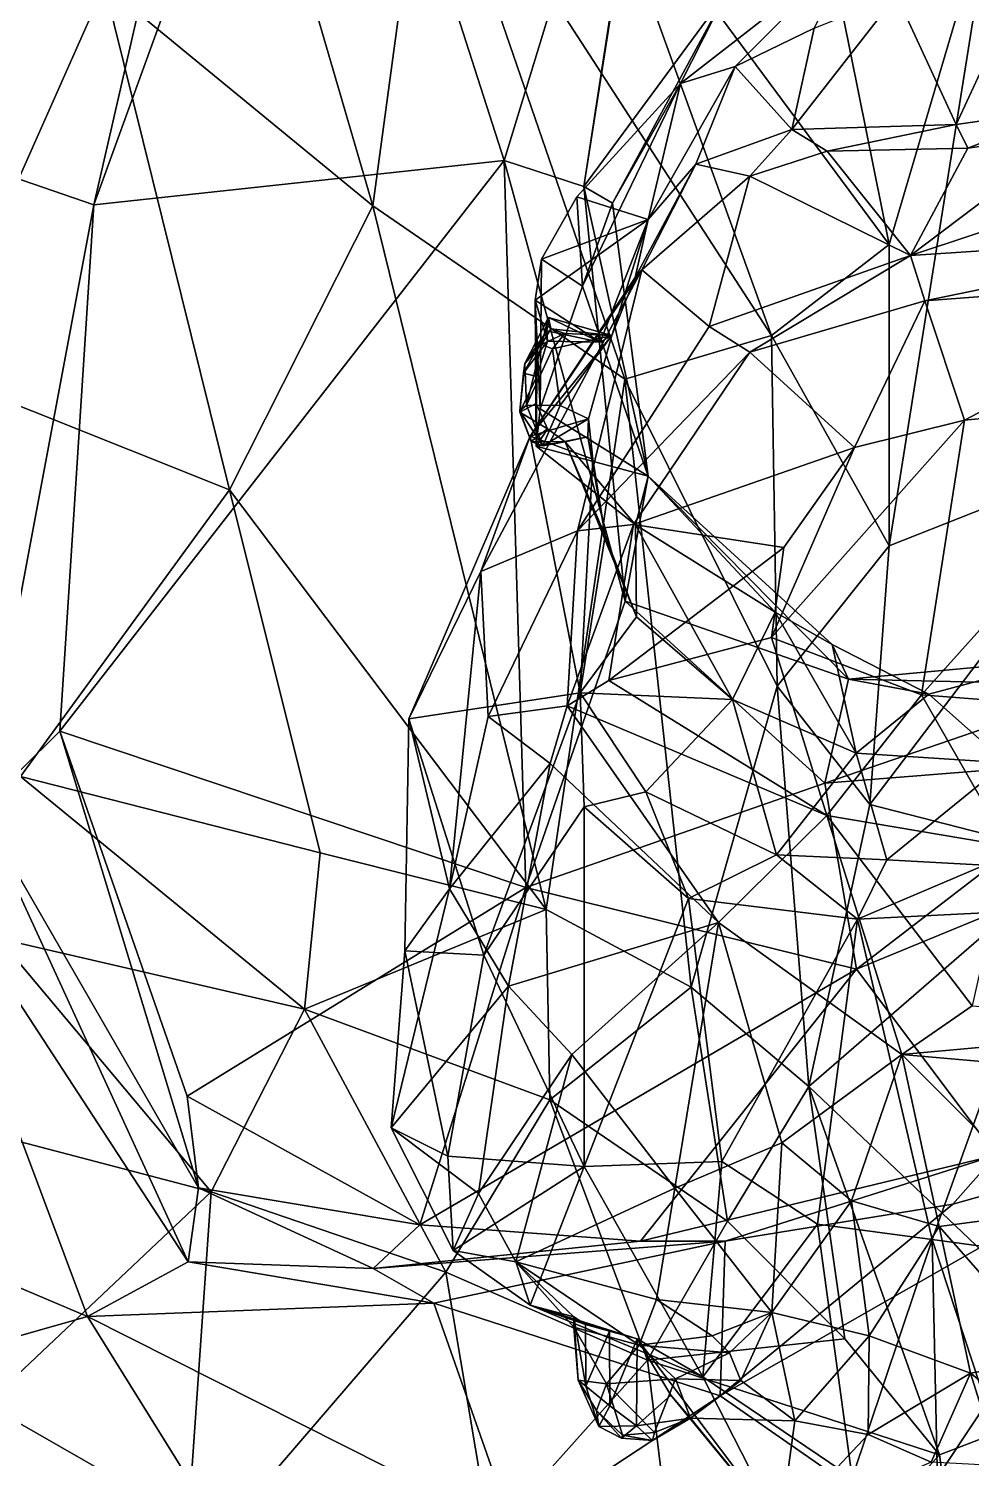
# Model space of a CAD drawing. Extents: x -0.28 to 0.28, y -0.95 to 1.21.
# Drawn here: x 0.0781 to 0.1833, y -0.3007 to -0.1412 of the extents above; entities that cross this region are included whole.
import ezdxf

# ---------------------------------------------------------------- set-up
doc = ezdxf.new("R2010")
doc.units = 0
doc.layers.add('TIGER_S$LWO', color=1, linetype='CONTINUOUS')

msp = doc.modelspace()

# ---------------------------------------------------------------- linework, layer by layer
at = {"layer": 'TIGER_S$LWO'}
for points in [[(0.08607, -0.08617, 0.4667), (0.06833, -0.15503, 0.4567), (0.03333, -0.07405, 0.4633)], [(0.08662, -0.13641, 1.04185), (0.11653, -0.16102, 1.02175), (0.09168, -0.07581, 1.02114)], [(0.09168, -0.07581, 1.02114), (0.11653, -0.16102, 1.02175), (0.1226, -0.11623, 1.0029)], [(0.06833, -0.15503, 0.4567), (0.08607, -0.08617, 0.4667), (0.10064, -0.09468, 0.45195)], [(0.1312, -0.15594, 0.35463), (0.08541, -0.1609, 0.43172), (0.11056, -0.0917, 0.44604)], [(0.11056, -0.0917, 0.44604), (0.08541, -0.1609, 0.43172), (0.10064, -0.09468, 0.45195)], [(0.11056, -0.0917, 0.44604), (0.15037, -0.09319, 0.3528), (0.1312, -0.15594, 0.35463)], [(0.14008, -0.15887, 0.2498), (0.1312, -0.15594, 0.35463), (0.15037, -0.09319, 0.3528)], [(0.14711, -0.11308, 0.25276), (0.14008, -0.15887, 0.2498), (0.15037, -0.09319, 0.3528)], [(0.10064, -0.09468, 0.45195), (0.08541, -0.1609, 0.43172), (0.06833, -0.15503, 0.4567)], [(0.14711, -0.11308, 0.25276), (0.15593, -0.13729, 0.16776), (0.14008, -0.15887, 0.2498)], [(0.17413, -0.16532, 0.90312), (0.16392, -0.11461, 0.922), (0.14131, -0.12096, 0.96857)], [(0.16392, -0.11461, 0.922), (0.17413, -0.16532, 0.90312), (0.18576, -0.12587, 0.8627)], [(0.11653, -0.16102, 1.02175), (0.14465, -0.18034, 0.97247), (0.1226, -0.11623, 1.0029)], [(0.16102, -0.17549, 0.93349), (0.14131, -0.12096, 0.96857), (0.1226, -0.11623, 1.0029)], [(0.1226, -0.11623, 1.0029), (0.14465, -0.18034, 0.97247), (0.16102, -0.17549, 0.93349)], [(0.14131, -0.12096, 0.96857), (0.16102, -0.17549, 0.93349), (0.17413, -0.16532, 0.90312)], [(0.17414, -0.19894, 0.89498), (0.18576, -0.12587, 0.8627), (0.17413, -0.16532, 0.90312)], [(0.18576, -0.12587, 0.8627), (0.17414, -0.19894, 0.89498), (0.20236, -0.18776, 0.80752)], [(0.05783, -0.127, 1.05117), (0.06746, -0.17947, 1.0448), (0.08662, -0.13641, 1.04185)], [(0.15084, -0.14738, 0.14263), (0.15593, -0.13729, 0.16776), (0.1699, -0.13254, 0.13851)], [(0.15694, -0.14546, 0.11831), (0.15084, -0.14738, 0.14263), (0.1699, -0.13254, 0.13851)], [(0.1699, -0.13254, 0.13851), (0.16577, -0.14121, 0.1107), (0.15694, -0.14546, 0.11831)], [(0.06746, -0.17947, 1.0448), (0.10057, -0.1927, 1.03087), (0.08662, -0.13641, 1.04185)], [(0.08662, -0.13641, 1.04185), (0.10057, -0.1927, 1.03087), (0.11653, -0.16102, 1.02175)], [(0.17494, -0.13752, 0.11425), (0.18884, -0.13631, 0.11588), (0.18161, -0.15194, 0.06692)], [(0.19432, -0.15011, 0.06448), (0.18161, -0.15194, 0.06692), (0.18884, -0.13631, 0.11588)], [(0.14326, -0.1607, 0.16216), (0.14008, -0.15887, 0.2498), (0.15593, -0.13729, 0.16776)], [(0.15593, -0.13729, 0.16776), (0.15084, -0.14738, 0.14263), (0.14326, -0.1607, 0.16216)], [(0.18161, -0.15194, 0.06692), (0.16326, -0.15251, 0.06819), (0.17494, -0.13752, 0.11425)], [(0.16577, -0.14121, 0.1107), (0.17494, -0.13752, 0.11425), (0.16326, -0.15251, 0.06819)], [(0.16326, -0.15251, 0.06819), (0.15694, -0.14546, 0.11831), (0.16577, -0.14121, 0.1107)], [(0.14726, -0.16252, 0.10661), (0.15694, -0.14546, 0.11831), (0.15257, -0.15635, 0.07146)], [(0.14726, -0.16252, 0.10661), (0.15084, -0.14738, 0.14263), (0.15694, -0.14546, 0.11831)], [(0.16326, -0.15251, 0.06819), (0.15257, -0.15635, 0.07146), (0.15694, -0.14546, 0.11831)], [(0.14726, -0.16252, 0.10661), (0.13931, -0.16, 0.13391), (0.15084, -0.14738, 0.14263)], [(0.13931, -0.16, 0.13391), (0.13993, -0.16999, 0.14562), (0.15084, -0.14738, 0.14263)], [(0.13993, -0.16999, 0.14562), (0.14326, -0.1607, 0.16216), (0.15084, -0.14738, 0.14263)], [(0.18292, -0.15457, 0.05572), (0.18161, -0.15194, 0.06692), (0.19432, -0.15011, 0.06448)], [(0.19432, -0.15011, 0.06448), (0.19457, -0.15292, 0.04877), (0.18292, -0.15457, 0.05572)], [(0.15257, -0.15635, 0.07146), (0.16326, -0.15251, 0.06819), (0.1586, -0.1577, 0.05392)], [(0.16326, -0.15251, 0.06819), (0.16722, -0.15492, 0.0553), (0.1586, -0.1577, 0.05392)], [(0.16326, -0.15251, 0.06819), (0.18161, -0.15194, 0.06692), (0.16722, -0.15492, 0.0553)], [(0.18161, -0.15194, 0.06692), (0.18292, -0.15457, 0.05572), (0.16722, -0.15492, 0.0553)], [(0.19457, -0.15292, 0.04877), (0.21316, -0.15438, 0.04403), (0.17652, -0.16657, 0.02141)], [(0.17652, -0.16657, 0.02141), (0.18292, -0.15457, 0.05572), (0.19457, -0.15292, 0.04877)], [(0.17652, -0.16657, 0.02141), (0.16722, -0.15492, 0.0553), (0.18292, -0.15457, 0.05572)], [(0.21316, -0.15438, 0.04403), (0.21496, -0.16402, 0.01327), (0.17652, -0.16657, 0.02141)], [(0.08541, -0.1609, 0.43172), (0.07276, -0.22838, 0.46369), (0.06833, -0.15503, 0.4567)], [(0.08165, -0.21959, 0.43546), (0.1312, -0.15594, 0.35463), (0.1336, -0.23703, 0.35658)], [(0.1312, -0.15594, 0.35463), (0.08165, -0.21959, 0.43546), (0.08541, -0.1609, 0.43172)], [(0.1312, -0.15594, 0.35463), (0.14008, -0.15887, 0.2498), (0.14469, -0.20509, 0.26079)], [(0.14469, -0.20509, 0.26079), (0.1336, -0.23703, 0.35658), (0.1312, -0.15594, 0.35463)], [(0.1586, -0.1577, 0.05392), (0.16722, -0.15492, 0.0553), (0.17652, -0.16657, 0.02141)], [(0.14579, -0.16902, 0.0834), (0.14726, -0.16252, 0.10661), (0.15257, -0.15635, 0.07146)], [(0.14579, -0.16902, 0.0834), (0.15257, -0.15635, 0.07146), (0.14653, -0.16814, 0.05032)], [(0.1586, -0.1577, 0.05392), (0.14653, -0.16814, 0.05032), (0.15257, -0.15635, 0.07146)], [(0.14653, -0.16814, 0.05032), (0.1586, -0.1577, 0.05392), (0.15406, -0.17446, 0.02659)], [(0.17652, -0.16657, 0.02141), (0.15406, -0.17446, 0.02659), (0.1586, -0.1577, 0.05392)], [(0.14008, -0.15887, 0.2498), (0.14326, -0.1607, 0.16216), (0.14725, -0.19117, 0.16256)], [(0.14725, -0.19117, 0.16256), (0.14469, -0.20509, 0.26079), (0.14008, -0.15887, 0.2498)], [(0.08165, -0.21959, 0.43546), (0.07276, -0.22838, 0.46369), (0.08541, -0.1609, 0.43172)], [(0.10057, -0.1927, 1.03087), (0.13589, -0.23948, 0.99134), (0.11653, -0.16102, 1.02175)], [(0.11653, -0.16102, 1.02175), (0.13589, -0.23948, 0.99134), (0.14465, -0.18034, 0.97247)], [(0.13993, -0.16999, 0.14562), (0.13931, -0.16, 0.13391), (0.13536, -0.16696, 0.12649)], [(0.14726, -0.16252, 0.10661), (0.13536, -0.16696, 0.12649), (0.13931, -0.16, 0.13391)], [(0.14326, -0.1607, 0.16216), (0.13993, -0.16999, 0.14562), (0.14725, -0.19117, 0.16256)], [(0.13464, -0.17154, 0.11931), (0.14726, -0.16252, 0.10661), (0.14191, -0.17621, 0.10319)], [(0.14726, -0.16252, 0.10661), (0.13464, -0.17154, 0.11931), (0.13536, -0.16696, 0.12649)], [(0.14191, -0.17621, 0.10319), (0.14726, -0.16252, 0.10661), (0.14321, -0.17546, 0.09298)], [(0.14321, -0.17546, 0.09298), (0.14726, -0.16252, 0.10661), (0.14579, -0.16902, 0.0834)], [(0.1781, -0.1716, 0.00882), (0.17652, -0.16657, 0.02141), (0.21496, -0.16402, 0.01327)], [(0.21302, -0.16898, 0.00885), (0.1781, -0.1716, 0.00882), (0.21496, -0.16402, 0.01327)], [(0.17414, -0.19894, 0.89498), (0.17413, -0.16532, 0.90312), (0.16102, -0.17549, 0.93349)], [(0.13519, -0.18365, 0.1391), (0.13536, -0.16696, 0.12649), (0.13464, -0.17154, 0.11931)], [(0.13536, -0.16696, 0.12649), (0.13519, -0.18365, 0.1391), (0.13993, -0.16999, 0.14562)], [(0.1586, -0.17733, 0.01112), (0.15406, -0.17446, 0.02659), (0.17652, -0.16657, 0.02141)], [(0.1781, -0.1716, 0.00882), (0.1586, -0.17733, 0.01112), (0.17652, -0.16657, 0.02141)], [(0.12858, -0.2018, 0.03964), (0.14653, -0.16814, 0.05032), (0.13937, -0.19726, 0.02551)], [(0.13407, -0.1867, 0.0732), (0.14653, -0.16814, 0.05032), (0.12858, -0.2018, 0.03964)], [(0.14579, -0.16902, 0.0834), (0.14653, -0.16814, 0.05032), (0.13407, -0.1867, 0.0732)], [(0.13937, -0.19726, 0.02551), (0.14653, -0.16814, 0.05032), (0.15406, -0.17446, 0.02659)], [(0.18254, -0.18493, 0.00339), (0.1781, -0.1716, 0.00882), (0.21302, -0.16898, 0.00885)], [(0.20739, -0.18249, 0.00336), (0.18254, -0.18493, 0.00339), (0.21302, -0.16898, 0.00885)], [(0.14321, -0.17546, 0.09298), (0.14579, -0.16902, 0.0834), (0.13407, -0.1867, 0.0732)], [(0.13519, -0.18365, 0.1391), (0.14725, -0.19117, 0.16256), (0.13993, -0.16999, 0.14562)], [(0.13464, -0.17154, 0.11931), (0.13603, -0.1761, 0.1106), (0.13485, -0.18006, 0.11831)], [(0.13475, -0.1878, 0.12702), (0.13464, -0.17154, 0.11931), (0.13485, -0.18006, 0.11831)], [(0.14191, -0.17621, 0.10319), (0.13603, -0.1761, 0.1106), (0.13464, -0.17154, 0.11931)], [(0.13464, -0.17154, 0.11931), (0.13475, -0.1878, 0.12702), (0.13519, -0.18365, 0.1391)], [(0.17027, -0.18796, 0.00335), (0.1586, -0.17733, 0.01112), (0.1781, -0.1716, 0.00882)], [(0.18254, -0.18493, 0.00339), (0.17027, -0.18796, 0.00335), (0.1781, -0.1716, 0.00882)], [(0.13615, -0.17348, 0.09329), (0.13349, -0.1786, 0.09345), (0.13595, -0.17496, 0.10501)], [(0.13534, -0.17646, 0.08615), (0.13349, -0.1786, 0.09345), (0.13615, -0.17348, 0.09329)], [(0.13641, -0.17473, 0.08745), (0.13534, -0.17646, 0.08615), (0.13615, -0.17348, 0.09329)], [(0.13615, -0.17348, 0.09329), (0.13595, -0.17496, 0.10501), (0.14191, -0.17621, 0.10319)], [(0.14191, -0.17621, 0.10319), (0.14321, -0.17546, 0.09298), (0.13615, -0.17348, 0.09329)], [(0.13641, -0.17473, 0.08745), (0.13615, -0.17348, 0.09329), (0.14321, -0.17546, 0.09298)], [(0.13603, -0.1761, 0.1106), (0.13595, -0.17496, 0.10501), (0.13336, -0.17968, 0.10578)], [(0.13349, -0.1786, 0.09345), (0.13336, -0.17968, 0.10578), (0.13595, -0.17496, 0.10501)], [(0.13794, -0.17525, 0.08683), (0.13534, -0.17646, 0.08615), (0.13641, -0.17473, 0.08745)], [(0.13794, -0.17525, 0.08683), (0.13659, -0.17695, 0.08507), (0.13534, -0.17646, 0.08615)], [(0.13603, -0.1761, 0.1106), (0.14191, -0.17621, 0.10319), (0.13595, -0.17496, 0.10501)], [(0.14321, -0.17546, 0.09298), (0.13794, -0.17525, 0.08683), (0.13641, -0.17473, 0.08745)], [(0.13659, -0.17695, 0.08507), (0.13794, -0.17525, 0.08683), (0.14321, -0.17546, 0.09298)], [(0.13937, -0.19726, 0.02551), (0.15406, -0.17446, 0.02659), (0.1586, -0.17733, 0.01112)], [(0.13485, -0.18006, 0.11831), (0.13603, -0.1761, 0.1106), (0.13336, -0.17968, 0.10578)], [(0.13534, -0.17646, 0.08615), (0.13368, -0.18323, 0.09129), (0.13349, -0.1786, 0.09345)], [(0.13368, -0.18323, 0.09129), (0.13534, -0.17646, 0.08615), (0.13659, -0.17695, 0.08507)], [(0.13659, -0.17695, 0.08507), (0.13742, -0.18329, 0.09074), (0.13368, -0.18323, 0.09129)], [(0.14059, -0.18475, 0.09676), (0.14321, -0.17546, 0.09298), (0.13407, -0.1867, 0.0732)], [(0.13742, -0.18329, 0.09074), (0.13659, -0.17695, 0.08507), (0.14321, -0.17546, 0.09298)], [(0.14321, -0.17546, 0.09298), (0.14059, -0.18475, 0.09676), (0.13742, -0.18329, 0.09074)], [(0.16165, -0.21458, 0.91695), (0.16102, -0.17549, 0.93349), (0.14465, -0.18034, 0.97247)], [(0.16102, -0.17549, 0.93349), (0.16165, -0.21458, 0.91695), (0.17414, -0.19894, 0.89498)], [(0.1586, -0.17733, 0.01112), (0.14563, -0.19655, 0.01066), (0.13937, -0.19726, 0.02551)], [(0.14563, -0.19655, 0.01066), (0.1586, -0.17733, 0.01112), (0.17027, -0.18796, 0.00335)], [(0.06746, -0.17947, 1.0448), (0.07723, -0.22464, 1.03789), (0.10057, -0.1927, 1.03087)], [(0.13349, -0.1786, 0.09345), (0.13293, -0.18388, 0.09822), (0.13336, -0.17968, 0.10578)], [(0.13368, -0.18323, 0.09129), (0.13293, -0.18388, 0.09822), (0.13349, -0.1786, 0.09345)], [(0.13485, -0.18006, 0.11831), (0.13336, -0.17968, 0.10578), (0.13293, -0.18404, 0.10885)], [(0.13293, -0.18388, 0.09822), (0.13293, -0.18404, 0.10885), (0.13336, -0.17968, 0.10578)], [(0.13477, -0.18305, 0.12042), (0.13485, -0.18006, 0.11831), (0.13293, -0.18404, 0.10885)], [(0.13485, -0.18006, 0.11831), (0.13477, -0.18305, 0.12042), (0.13475, -0.1878, 0.12702)], [(0.13589, -0.23948, 0.99134), (0.15206, -0.24813, 0.95362), (0.14465, -0.18034, 0.97247)], [(0.14465, -0.18034, 0.97247), (0.15206, -0.24813, 0.95362), (0.16165, -0.21458, 0.91695)], [(0.13602, -0.1859, 0.1215), (0.13477, -0.18305, 0.12042), (0.13293, -0.18404, 0.10885)], [(0.13368, -0.18323, 0.09129), (0.1355, -0.18776, 0.10209), (0.13293, -0.18388, 0.09822)], [(0.1355, -0.18776, 0.10209), (0.13368, -0.18323, 0.09129), (0.13742, -0.18329, 0.09074)], [(0.13475, -0.1878, 0.12702), (0.13477, -0.18305, 0.12042), (0.13602, -0.1859, 0.1215)], [(0.1355, -0.18776, 0.10209), (0.13742, -0.18329, 0.09074), (0.14059, -0.18475, 0.09676)], [(0.17773, -0.21554, 0.00296), (0.18254, -0.18493, 0.00339), (0.20739, -0.18249, 0.00336)], [(0.22543, -0.21926, 0.00427), (0.17773, -0.21554, 0.00296), (0.20739, -0.18249, 0.00336)], [(0.13293, -0.18388, 0.09822), (0.1342, -0.18731, 0.10802), (0.13293, -0.18404, 0.10885)], [(0.1355, -0.18776, 0.10209), (0.1342, -0.18731, 0.10802), (0.13293, -0.18388, 0.09822)], [(0.1342, -0.18731, 0.10802), (0.13602, -0.1859, 0.1215), (0.13293, -0.18404, 0.10885)], [(0.14106, -0.18926, 0.09567), (0.14059, -0.18475, 0.09676), (0.13407, -0.1867, 0.0732)], [(0.13519, -0.18365, 0.1391), (0.13475, -0.1878, 0.12702), (0.14725, -0.19117, 0.16256)], [(0.14059, -0.18475, 0.09676), (0.14053, -0.18679, 0.10635), (0.1355, -0.18776, 0.10209)], [(0.14059, -0.18475, 0.09676), (0.14106, -0.18926, 0.09567), (0.14053, -0.18679, 0.10635)], [(0.161, -0.20917, 0.00245), (0.17027, -0.18796, 0.00335), (0.18254, -0.18493, 0.00339)], [(0.17773, -0.21554, 0.00296), (0.161, -0.20917, 0.00245), (0.18254, -0.18493, 0.00339)], [(0.13602, -0.1859, 0.1215), (0.1342, -0.18731, 0.10802), (0.13801, -0.18733, 0.12014)], [(0.13475, -0.1878, 0.12702), (0.13602, -0.1859, 0.1215), (0.13801, -0.18733, 0.12014)], [(0.12858, -0.2018, 0.03964), (0.12056, -0.21822, 0.06026), (0.13407, -0.1867, 0.0732)], [(0.13967, -0.21534, 0.09006), (0.13407, -0.1867, 0.0732), (0.12056, -0.21822, 0.06026)], [(0.13967, -0.21534, 0.09006), (0.14106, -0.18926, 0.09567), (0.13407, -0.1867, 0.0732)], [(0.1342, -0.18731, 0.10802), (0.1355, -0.18776, 0.10209), (0.13801, -0.18733, 0.12014)], [(0.13801, -0.18733, 0.12014), (0.14585, -0.19658, 0.13353), (0.13475, -0.1878, 0.12702)], [(0.14725, -0.19117, 0.16256), (0.13475, -0.1878, 0.12702), (0.14585, -0.19658, 0.13353)], [(0.13801, -0.18733, 0.12014), (0.1355, -0.18776, 0.10209), (0.14053, -0.18679, 0.10635)], [(0.14244, -0.19777, 0.09857), (0.13801, -0.18733, 0.12014), (0.14053, -0.18679, 0.10635)], [(0.14593, -0.20684, 0.10203), (0.14585, -0.19658, 0.13353), (0.13801, -0.18733, 0.12014)], [(0.13801, -0.18733, 0.12014), (0.14244, -0.19777, 0.09857), (0.14593, -0.20684, 0.10203)], [(0.14106, -0.18926, 0.09567), (0.14244, -0.19777, 0.09857), (0.14053, -0.18679, 0.10635)], [(0.17027, -0.18796, 0.00335), (0.16238, -0.1991, 0.00289), (0.14563, -0.19655, 0.01066)], [(0.161, -0.20917, 0.00245), (0.16238, -0.1991, 0.00289), (0.17027, -0.18796, 0.00335)], [(0.17198, -0.22779, 0.87732), (0.19473, -0.2336, 0.80155), (0.20236, -0.18776, 0.80752)], [(0.17414, -0.19894, 0.89498), (0.17198, -0.22779, 0.87732), (0.20236, -0.18776, 0.80752)], [(0.14244, -0.19777, 0.09857), (0.14106, -0.18926, 0.09567), (0.13967, -0.21534, 0.09006)], [(0.14469, -0.20509, 0.26079), (0.14725, -0.19117, 0.16256), (0.16961, -0.21379, 0.18078)], [(0.14725, -0.19117, 0.16256), (0.14585, -0.19658, 0.13353), (0.16143, -0.20632, 0.14098)], [(0.14725, -0.19117, 0.16256), (0.16143, -0.20632, 0.14098), (0.16776, -0.20993, 0.14758)], [(0.16961, -0.21379, 0.18078), (0.14725, -0.19117, 0.16256), (0.16776, -0.20993, 0.14758)], [(0.07723, -0.22464, 1.03789), (0.11068, -0.23317, 1.01947), (0.10057, -0.1927, 1.03087)], [(0.10057, -0.1927, 1.03087), (0.11068, -0.23317, 1.01947), (0.13589, -0.23948, 0.99134)], [(0.13937, -0.19726, 0.02551), (0.12939, -0.21795, 0.03207), (0.12858, -0.2018, 0.03964)], [(0.12939, -0.21795, 0.03207), (0.13937, -0.19726, 0.02551), (0.13823, -0.21676, 0.01872)], [(0.14563, -0.19655, 0.01066), (0.14288, -0.21395, 0.00987), (0.13823, -0.21676, 0.01872)], [(0.13823, -0.21676, 0.01872), (0.13937, -0.19726, 0.02551), (0.14563, -0.19655, 0.01066)], [(0.14288, -0.21395, 0.00987), (0.14563, -0.19655, 0.01066), (0.16238, -0.1991, 0.00289)], [(0.15665, -0.21606, 0.10212), (0.16143, -0.20632, 0.14098), (0.14585, -0.19658, 0.13353)], [(0.14593, -0.20684, 0.10203), (0.15665, -0.21606, 0.10212), (0.14585, -0.19658, 0.13353)], [(0.14593, -0.20684, 0.10203), (0.14244, -0.19777, 0.09857), (0.13967, -0.21534, 0.09006)], [(0.16238, -0.1991, 0.00289), (0.161, -0.20917, 0.00245), (0.14288, -0.21395, 0.00987)], [(0.17198, -0.22779, 0.87732), (0.17414, -0.19894, 0.89498), (0.16165, -0.21458, 0.91695)], [(0.12056, -0.21822, 0.06026), (0.12858, -0.2018, 0.03964), (0.12509, -0.23717, 0.04399)], [(0.12509, -0.23717, 0.04399), (0.12858, -0.2018, 0.03964), (0.12939, -0.21795, 0.03207)], [(0.1336, -0.23703, 0.35658), (0.14469, -0.20509, 0.26079), (0.16695, -0.22541, 0.2612)], [(0.16961, -0.21379, 0.18078), (0.16695, -0.22541, 0.2612), (0.14469, -0.20509, 0.26079)], [(0.14593, -0.20684, 0.10203), (0.13967, -0.21534, 0.09006), (0.15665, -0.21606, 0.10212)], [(0.15665, -0.21606, 0.10212), (0.17043, -0.22205, 0.10616), (0.16143, -0.20632, 0.14098)], [(0.17043, -0.22205, 0.10616), (0.16776, -0.20993, 0.14758), (0.16143, -0.20632, 0.14098)], [(0.16719, -0.22902, 0.00632), (0.14288, -0.21395, 0.00987), (0.161, -0.20917, 0.00245)], [(0.161, -0.20917, 0.00245), (0.17773, -0.21554, 0.00296), (0.16719, -0.22902, 0.00632)], [(0.17854, -0.21547, 0.1446), (0.16776, -0.20993, 0.14758), (0.17043, -0.22205, 0.10616)], [(0.16776, -0.20993, 0.14758), (0.17854, -0.21547, 0.1446), (0.16961, -0.21379, 0.18078)], [(0.16961, -0.21379, 0.18078), (0.17854, -0.21547, 0.1446), (0.19285, -0.21166, 0.15112)], [(0.19883, -0.21448, 0.19326), (0.16961, -0.21379, 0.18078), (0.19285, -0.21166, 0.15112)], [(0.19285, -0.21166, 0.15112), (0.17854, -0.21547, 0.1446), (0.18719, -0.22313, 0.10576)], [(0.14288, -0.21395, 0.00987), (0.16719, -0.22902, 0.00632), (0.13823, -0.21676, 0.01872)], [(0.16516, -0.25921, 0.90579), (0.16165, -0.21458, 0.91695), (0.15206, -0.24813, 0.95362)], [(0.16516, -0.25921, 0.90579), (0.17198, -0.22779, 0.87732), (0.16165, -0.21458, 0.91695)], [(0.16695, -0.22541, 0.2612), (0.16961, -0.21379, 0.18078), (0.19883, -0.21448, 0.19326)], [(0.19883, -0.21448, 0.19326), (0.201, -0.2227, 0.26649), (0.16695, -0.22541, 0.2612)], [(0.12056, -0.21822, 0.06026), (0.12892, -0.24458, 0.07219), (0.13967, -0.21534, 0.09006)], [(0.13967, -0.21534, 0.09006), (0.12892, -0.24458, 0.07219), (0.14011, -0.22805, 0.08806)], [(0.13823, -0.21676, 0.01872), (0.13632, -0.22319, 0.02686), (0.12939, -0.21795, 0.03207)], [(0.13632, -0.22319, 0.02686), (0.13823, -0.21676, 0.01872), (0.15508, -0.24092, 0.01477)], [(0.16719, -0.22902, 0.00632), (0.15508, -0.24092, 0.01477), (0.13823, -0.21676, 0.01872)], [(0.13967, -0.21534, 0.09006), (0.14011, -0.22805, 0.08806), (0.147, -0.22638, 0.09533)], [(0.15665, -0.21606, 0.10212), (0.13967, -0.21534, 0.09006), (0.147, -0.22638, 0.09533)], [(0.147, -0.22638, 0.09533), (0.16157, -0.23338, 0.0978), (0.15665, -0.21606, 0.10212)], [(0.17043, -0.22205, 0.10616), (0.15665, -0.21606, 0.10212), (0.16157, -0.23338, 0.0978)], [(0.17773, -0.21554, 0.00296), (0.1874, -0.23241, 0.00182), (0.16719, -0.22902, 0.00632)], [(0.17043, -0.22205, 0.10616), (0.18719, -0.22313, 0.10576), (0.17854, -0.21547, 0.1446)], [(0.1874, -0.23241, 0.00182), (0.17773, -0.21554, 0.00296), (0.22543, -0.21926, 0.00427)], [(0.12509, -0.23717, 0.04399), (0.1201, -0.2441, 0.06012), (0.12056, -0.21822, 0.06026)], [(0.1201, -0.2441, 0.06012), (0.12892, -0.24458, 0.07219), (0.12056, -0.21822, 0.06026)], [(0.12509, -0.23717, 0.04399), (0.12939, -0.21795, 0.03207), (0.13632, -0.22319, 0.02686)], [(0.08165, -0.21959, 0.43546), (0.0971, -0.27052, 0.46896), (0.07276, -0.22838, 0.46369)], [(0.1336, -0.23703, 0.35658), (0.09583, -0.2603, 0.4444), (0.08165, -0.21959, 0.43546)], [(0.08165, -0.21959, 0.43546), (0.09583, -0.2603, 0.4444), (0.0971, -0.27052, 0.46896)], [(0.12509, -0.23717, 0.04399), (0.13632, -0.22319, 0.02686), (0.13168, -0.24803, 0.02662)], [(0.15508, -0.24092, 0.01477), (0.13168, -0.24803, 0.02662), (0.13632, -0.22319, 0.02686)], [(0.17043, -0.22205, 0.10616), (0.16157, -0.23338, 0.0978), (0.17387, -0.23393, 0.10083)], [(0.1705, -0.24614, 0.34678), (0.16695, -0.22541, 0.2612), (0.201, -0.2227, 0.26649)], [(0.18719, -0.22313, 0.10576), (0.17043, -0.22205, 0.10616), (0.17387, -0.23393, 0.10083)], [(0.201, -0.2227, 0.26649), (0.20235, -0.23303, 0.34624), (0.1705, -0.24614, 0.34678)], [(0.18719, -0.22313, 0.10576), (0.17387, -0.23393, 0.10083), (0.18477, -0.23455, 0.0999)], [(0.07723, -0.22464, 1.03789), (0.07479, -0.24271, 1.03396), (0.10893, -0.25062, 1.01583)], [(0.10893, -0.25062, 1.01583), (0.11068, -0.23317, 1.01947), (0.07723, -0.22464, 1.03789)], [(0.16695, -0.22541, 0.2612), (0.1705, -0.24614, 0.34678), (0.1336, -0.23703, 0.35658)], [(0.15175, -0.23826, 0.08116), (0.147, -0.22638, 0.09533), (0.14011, -0.22805, 0.08806)], [(0.16157, -0.23338, 0.0978), (0.147, -0.22638, 0.09533), (0.15175, -0.23826, 0.08116)], [(0.17198, -0.22779, 0.87732), (0.16516, -0.25921, 0.90579), (0.19473, -0.2336, 0.80155)], [(0.07276, -0.22838, 0.46369), (0.09596, -0.27877, 0.49527), (0.06421, -0.23014, 0.48381)], [(0.0971, -0.27052, 0.46896), (0.09596, -0.27877, 0.49527), (0.07276, -0.22838, 0.46369)], [(0.14011, -0.26815, 0.07133), (0.14011, -0.22805, 0.08806), (0.12892, -0.24458, 0.07219)], [(0.14011, -0.22805, 0.08806), (0.14011, -0.26815, 0.07133), (0.15175, -0.23826, 0.08116)], [(0.17555, -0.25565, 0.01665), (0.15508, -0.24092, 0.01477), (0.16719, -0.22902, 0.00632)], [(0.1874, -0.23241, 0.00182), (0.18339, -0.25022, 0.00507), (0.16719, -0.22902, 0.00632)], [(0.16719, -0.22902, 0.00632), (0.18339, -0.25022, 0.00507), (0.17555, -0.25565, 0.01665)], [(0.06421, -0.23014, 0.48381), (0.08473, -0.28487, 0.52054), (0.05022, -0.27027, 0.51311)], [(0.09596, -0.27877, 0.49527), (0.08473, -0.28487, 0.52054), (0.06421, -0.23014, 0.48381)], [(0.11068, -0.23317, 1.01947), (0.10893, -0.25062, 1.01583), (0.13589, -0.23948, 0.99134)], [(0.15175, -0.23826, 0.08116), (0.17058, -0.24056, 0.08803), (0.16157, -0.23338, 0.0978)], [(0.17387, -0.23393, 0.10083), (0.16157, -0.23338, 0.0978), (0.17058, -0.24056, 0.08803)], [(0.16516, -0.25921, 0.90579), (0.20014, -0.29247, 0.83132), (0.19473, -0.2336, 0.80155)], [(0.1705, -0.24614, 0.34678), (0.20235, -0.23303, 0.34624), (0.18608, -0.26688, 0.45349)], [(0.18477, -0.23455, 0.0999), (0.17387, -0.23393, 0.10083), (0.17058, -0.24056, 0.08803)], [(0.19217, -0.23949, 0.08798), (0.18477, -0.23455, 0.0999), (0.17058, -0.24056, 0.08803)], [(0.1336, -0.23703, 0.35658), (0.12179, -0.27466, 0.45133), (0.09583, -0.2603, 0.4444)], [(0.11859, -0.26383, 0.05091), (0.1201, -0.2441, 0.06012), (0.12509, -0.23717, 0.04399)], [(0.13168, -0.24803, 0.02662), (0.11859, -0.26383, 0.05091), (0.12509, -0.23717, 0.04399)], [(0.1336, -0.23703, 0.35658), (0.1705, -0.24614, 0.34678), (0.12179, -0.27466, 0.45133)], [(0.15175, -0.23826, 0.08116), (0.14011, -0.26815, 0.07133), (0.15547, -0.2676, 0.0776)], [(0.17058, -0.24056, 0.08803), (0.15175, -0.23826, 0.08116), (0.15547, -0.2676, 0.0776)], [(0.10893, -0.25062, 1.01583), (0.1363, -0.2607, 0.98657), (0.13589, -0.23948, 0.99134)], [(0.13589, -0.23948, 0.99134), (0.1363, -0.2607, 0.98657), (0.15206, -0.24813, 0.95362)], [(0.16613, -0.27457, 0.08355), (0.17058, -0.24056, 0.08803), (0.15547, -0.2676, 0.0776)], [(0.17891, -0.2763, 0.08828), (0.17058, -0.24056, 0.08803), (0.16613, -0.27457, 0.08355)], [(0.19217, -0.23949, 0.08798), (0.17058, -0.24056, 0.08803), (0.17891, -0.2763, 0.08828)], [(0.17891, -0.2763, 0.08828), (0.19396, -0.27832, 0.08604), (0.19217, -0.23949, 0.08798)], [(0.13168, -0.24803, 0.02662), (0.15508, -0.24092, 0.01477), (0.13872, -0.25566, 0.01556)], [(0.15508, -0.24092, 0.01477), (0.15024, -0.27056, 0.00773), (0.13872, -0.25566, 0.01556)], [(0.15024, -0.27056, 0.00773), (0.15508, -0.24092, 0.01477), (0.16214, -0.26551, 0.00344)], [(0.17555, -0.25565, 0.01665), (0.16214, -0.26551, 0.00344), (0.15508, -0.24092, 0.01477)], [(0.07479, -0.24271, 1.03396), (0.06658, -0.2626, 1.03087), (0.09852, -0.27096, 1.01247)], [(0.09852, -0.27096, 1.01247), (0.10893, -0.25062, 1.01583), (0.07479, -0.24271, 1.03396)], [(0.1201, -0.2441, 0.06012), (0.11859, -0.26383, 0.05091), (0.1249, -0.267, 0.06659)], [(0.1249, -0.267, 0.06659), (0.12892, -0.24458, 0.07219), (0.1201, -0.2441, 0.06012)], [(0.12892, -0.24458, 0.07219), (0.1249, -0.267, 0.06659), (0.14011, -0.26815, 0.07133)], [(0.1705, -0.24614, 0.34678), (0.14639, -0.27648, 0.45321), (0.12179, -0.27466, 0.45133)], [(0.1705, -0.24614, 0.34678), (0.18608, -0.26688, 0.45349), (0.14639, -0.27648, 0.45321)], [(0.11859, -0.26383, 0.05091), (0.13168, -0.24803, 0.02662), (0.12832, -0.27116, 0.02378)], [(0.13872, -0.25566, 0.01556), (0.12832, -0.27116, 0.02378), (0.13168, -0.24803, 0.02662)], [(0.1363, -0.2607, 0.98657), (0.15608, -0.27423, 0.94326), (0.15206, -0.24813, 0.95362)], [(0.15206, -0.24813, 0.95362), (0.15608, -0.27423, 0.94326), (0.16516, -0.25921, 0.90579)], [(0.18339, -0.25022, 0.00507), (0.21152, -0.25238, 0.00509), (0.17555, -0.25565, 0.01665)], [(0.10893, -0.25062, 1.01583), (0.09852, -0.27096, 1.01247), (0.12469, -0.27995, 0.98685)], [(0.12469, -0.27995, 0.98685), (0.1363, -0.2607, 0.98657), (0.10893, -0.25062, 1.01583)], [(0.21152, -0.25238, 0.00509), (0.21206, -0.25887, 0.01628), (0.17555, -0.25565, 0.01665)], [(0.13872, -0.25566, 0.01556), (0.13249, -0.27878, 0.02451), (0.12832, -0.27116, 0.02378)], [(0.15024, -0.27056, 0.00773), (0.13249, -0.27878, 0.02451), (0.13872, -0.25566, 0.01556)], [(0.16992, -0.27197, 0.00102), (0.16214, -0.26551, 0.00344), (0.17555, -0.25565, 0.01665)], [(0.17972, -0.27483, 0.00187), (0.16992, -0.27197, 0.00102), (0.17555, -0.25565, 0.01665)], [(0.21206, -0.25887, 0.01628), (0.19293, -0.2731, 0.00649), (0.17555, -0.25565, 0.01665)], [(0.19293, -0.2731, 0.00649), (0.17972, -0.27483, 0.00187), (0.17555, -0.25565, 0.01665)], [(0.15608, -0.27423, 0.94326), (0.1692, -0.28735, 0.90654), (0.16516, -0.25921, 0.90579)], [(0.20014, -0.29247, 0.83132), (0.16516, -0.25921, 0.90579), (0.17973, -0.30029, 0.88203)], [(0.1692, -0.28735, 0.90654), (0.17973, -0.30029, 0.88203), (0.16516, -0.25921, 0.90579)], [(0.09583, -0.2603, 0.4444), (0.12179, -0.27466, 0.45133), (0.0971, -0.27052, 0.46896)], [(0.1363, -0.2607, 0.98657), (0.12469, -0.27995, 0.98685), (0.14719, -0.28974, 0.95013)], [(0.14719, -0.28974, 0.95013), (0.15608, -0.27423, 0.94326), (0.1363, -0.2607, 0.98657)], [(0.0648, -0.30281, 1.01579), (0.09852, -0.27096, 1.01247), (0.06658, -0.2626, 1.03087)], [(0.12551, -0.27752, 0.05582), (0.1249, -0.267, 0.06659), (0.11859, -0.26383, 0.05091)], [(0.12832, -0.27116, 0.02378), (0.12551, -0.27752, 0.05582), (0.11859, -0.26383, 0.05091)], [(0.15024, -0.27056, 0.00773), (0.16214, -0.26551, 0.00344), (0.16103, -0.28443, 0.00281)], [(0.20395, -0.26597, 0.49877), (0.15528, -0.29374, 0.52014), (0.18124, -0.27235, 0.48535)], [(0.15528, -0.29374, 0.52014), (0.20395, -0.26597, 0.49877), (0.176, -0.30812, 0.55787)], [(0.16214, -0.26551, 0.00344), (0.16992, -0.27197, 0.00102), (0.16103, -0.28443, 0.00281)], [(0.2167, -0.28163, 0.56087), (0.176, -0.30812, 0.55787), (0.20395, -0.26597, 0.49877)], [(0.18124, -0.27235, 0.48535), (0.18608, -0.26688, 0.45349), (0.20395, -0.26597, 0.49877)], [(0.14011, -0.26815, 0.07133), (0.1249, -0.267, 0.06659), (0.12551, -0.27752, 0.05582)], [(0.15547, -0.2676, 0.0776), (0.14011, -0.26815, 0.07133), (0.15336, -0.29161, 0.05513)], [(0.14639, -0.27648, 0.45321), (0.18608, -0.26688, 0.45349), (0.15583, -0.27647, 0.47929)], [(0.16613, -0.27457, 0.08355), (0.15547, -0.2676, 0.0776), (0.15336, -0.29161, 0.05513)], [(0.15583, -0.27647, 0.47929), (0.18608, -0.26688, 0.45349), (0.18124, -0.27235, 0.48535)], [(0.12551, -0.27752, 0.05582), (0.1341, -0.28361, 0.0549), (0.14011, -0.26815, 0.07133)], [(0.14011, -0.26815, 0.07133), (0.1341, -0.28361, 0.0549), (0.15336, -0.29161, 0.05513)], [(0.05022, -0.27027, 0.51311), (0.08473, -0.28487, 0.52054), (0.06573, -0.29025, 0.53374)], [(0.09852, -0.27096, 1.01247), (0.0648, -0.30281, 1.01579), (0.09552, -0.31384, 0.98739)], [(0.09552, -0.31384, 0.98739), (0.12469, -0.27995, 0.98685), (0.09852, -0.27096, 1.01247)], [(0.11657, -0.27954, 0.4847), (0.09596, -0.27877, 0.49527), (0.0971, -0.27052, 0.46896)], [(0.0971, -0.27052, 0.46896), (0.12179, -0.27466, 0.45133), (0.11657, -0.27954, 0.4847)], [(0.14818, -0.28299, 0.01086), (0.13249, -0.27878, 0.02451), (0.15024, -0.27056, 0.00773)], [(0.14818, -0.28299, 0.01086), (0.15024, -0.27056, 0.00773), (0.16103, -0.28443, 0.00281)], [(0.12551, -0.27752, 0.05582), (0.12832, -0.27116, 0.02378), (0.13249, -0.27878, 0.02451)], [(0.15583, -0.27647, 0.47929), (0.18124, -0.27235, 0.48535), (0.15528, -0.29374, 0.52014)], [(0.16992, -0.27197, 0.00102), (0.17189, -0.28702), (0.16103, -0.28443, 0.00281)], [(0.17972, -0.27483, 0.00187), (0.17189, -0.28702), (0.16992, -0.27197, 0.00102)], [(0.14719, -0.28974, 0.95013), (0.1692, -0.28735, 0.90654), (0.15608, -0.27423, 0.94326)], [(0.1927, -0.28962, 0.00213), (0.17972, -0.27483, 0.00187), (0.19293, -0.2731, 0.00649)], [(0.14639, -0.27648, 0.45321), (0.11657, -0.27954, 0.4847), (0.12179, -0.27466, 0.45133)], [(0.17, -0.30286, 0.05452), (0.16613, -0.27457, 0.08355), (0.15336, -0.29161, 0.05513)], [(0.17891, -0.2763, 0.08828), (0.16613, -0.27457, 0.08355), (0.17, -0.30286, 0.05452)], [(0.17189, -0.28702), (0.17972, -0.27483, 0.00187), (0.18321, -0.29119, 0.00121)], [(0.17972, -0.27483, 0.00187), (0.1927, -0.28962, 0.00213), (0.18321, -0.29119, 0.00121)], [(0.11657, -0.27954, 0.4847), (0.14639, -0.27648, 0.45321), (0.15583, -0.27647, 0.47929)], [(0.15583, -0.27647, 0.47929), (0.12334, -0.28338, 0.50308), (0.11657, -0.27954, 0.4847)], [(0.15528, -0.29374, 0.52014), (0.12334, -0.28338, 0.50308), (0.15583, -0.27647, 0.47929)], [(0.17965, -0.31024, 0.05788), (0.17891, -0.2763, 0.08828), (0.17, -0.30286, 0.05452)], [(0.19059, -0.3118, 0.0537), (0.19396, -0.27832, 0.08604), (0.17891, -0.2763, 0.08828)], [(0.17965, -0.31024, 0.05788), (0.19059, -0.3118, 0.0537), (0.17891, -0.2763, 0.08828)], [(0.12334, -0.28338, 0.50308), (0.08473, -0.28487, 0.52054), (0.09596, -0.27877, 0.49527)], [(0.09596, -0.27877, 0.49527), (0.11657, -0.27954, 0.4847), (0.12334, -0.28338, 0.50308)], [(0.13249, -0.27878, 0.02451), (0.1341, -0.28361, 0.0549), (0.12551, -0.27752, 0.05582)], [(0.13249, -0.27878, 0.02451), (0.13895, -0.28607, 0.02229), (0.13895, -0.28493, 0.03066)], [(0.1341, -0.28361, 0.0549), (0.13249, -0.27878, 0.02451), (0.13895, -0.28493, 0.03066)], [(0.14626, -0.28806, 0.01791), (0.13895, -0.28607, 0.02229), (0.13249, -0.27878, 0.02451)], [(0.14818, -0.28299, 0.01086), (0.14626, -0.28806, 0.01791), (0.13249, -0.27878, 0.02451)], [(0.12469, -0.27995, 0.98685), (0.09552, -0.31384, 0.98739), (0.12961, -0.30936, 0.9547)], [(0.12961, -0.30936, 0.9547), (0.14719, -0.28974, 0.95013), (0.12469, -0.27995, 0.98685)], [(0.17238, -0.31544, 0.57861), (0.176, -0.30812, 0.55787), (0.2167, -0.28163, 0.56087)], [(0.2156, -0.28691, 0.59294), (0.17238, -0.31544, 0.57861), (0.2167, -0.28163, 0.56087)], [(0.13229, -0.30884, 0.54491), (0.08473, -0.28487, 0.52054), (0.12334, -0.28338, 0.50308)], [(0.12334, -0.28338, 0.50308), (0.15528, -0.29374, 0.52014), (0.13229, -0.30884, 0.54491)], [(0.14603, -0.28736, 0.03865), (0.15336, -0.29161, 0.05513), (0.1341, -0.28361, 0.0549)], [(0.1341, -0.28361, 0.0549), (0.14026, -0.28575, 0.0347), (0.14294, -0.28651, 0.03811)], [(0.1341, -0.28361, 0.0549), (0.14294, -0.28651, 0.03811), (0.14603, -0.28736, 0.03865)], [(0.13895, -0.28493, 0.03066), (0.14026, -0.28575, 0.0347), (0.1341, -0.28361, 0.0549)], [(0.14626, -0.28806, 0.01791), (0.14818, -0.28299, 0.01086), (0.15439, -0.28703, 0.00966)], [(0.15439, -0.28703, 0.00966), (0.14818, -0.28299, 0.01086), (0.16103, -0.28443, 0.00281)], [(0.10044, -0.31017, 0.56243), (0.06573, -0.29025, 0.53374), (0.08473, -0.28487, 0.52054)], [(0.13229, -0.30884, 0.54491), (0.10044, -0.31017, 0.56243), (0.08473, -0.28487, 0.52054)], [(0.14026, -0.28575, 0.0347), (0.13895, -0.28493, 0.03066), (0.1403, -0.29266, 0.02714)], [(0.13895, -0.28493, 0.03066), (0.13943, -0.29199, 0.02149), (0.1403, -0.29266, 0.02714)], [(0.13895, -0.28493, 0.03066), (0.13895, -0.28607, 0.02229), (0.13943, -0.29199, 0.02149)], [(0.15631, -0.28892, 0.01011), (0.15439, -0.28703, 0.00966), (0.16103, -0.28443, 0.00281)], [(0.15758, -0.29203, 0.01111), (0.15631, -0.28892, 0.01011), (0.16103, -0.28443, 0.00281)], [(0.16359, -0.2965, 0.00829), (0.15758, -0.29203, 0.01111), (0.16103, -0.28443, 0.00281)], [(0.17189, -0.28702), (0.16359, -0.2965, 0.00829), (0.16103, -0.28443, 0.00281)], [(0.13895, -0.28607, 0.02229), (0.14626, -0.28806, 0.01791), (0.14259, -0.2924, 0.01683)], [(0.13895, -0.28607, 0.02229), (0.14259, -0.2924, 0.01683), (0.13943, -0.29199, 0.02149)], [(0.14294, -0.28651, 0.03811), (0.14026, -0.28575, 0.0347), (0.1403, -0.29266, 0.02714)], [(0.14299, -0.29485, 0.02882), (0.14294, -0.28651, 0.03811), (0.1403, -0.29266, 0.02714)], [(0.14294, -0.28651, 0.03811), (0.14299, -0.29485, 0.02882), (0.14603, -0.28736, 0.03865)], [(0.1718, -0.29802, 0.00589), (0.16359, -0.2965, 0.00829), (0.17189, -0.28702)], [(0.1718, -0.29802, 0.00589), (0.17189, -0.28702), (0.18321, -0.29119, 0.00121)], [(0.2156, -0.28691, 0.59294), (0.19378, -0.30629, 0.60509), (0.17238, -0.31544, 0.57861)], [(0.14626, -0.28806, 0.01791), (0.15029, -0.29181, 0.01782), (0.14259, -0.2924, 0.01683)], [(0.14299, -0.29485, 0.02882), (0.14594, -0.29706, 0.0248), (0.14603, -0.28736, 0.03865)], [(0.14603, -0.28736, 0.03865), (0.14594, -0.29706, 0.0248), (0.14979, -0.29365, 0.02833)], [(0.16198, -0.30847, 0.01675), (0.15336, -0.29161, 0.05513), (0.14603, -0.28736, 0.03865)], [(0.14603, -0.28736, 0.03865), (0.14979, -0.29365, 0.02833), (0.16198, -0.30847, 0.01675)], [(0.15631, -0.28892, 0.01011), (0.14626, -0.28806, 0.01791), (0.15439, -0.28703, 0.00966)], [(0.14626, -0.28806, 0.01791), (0.15631, -0.28892, 0.01011), (0.15029, -0.29181, 0.01782)], [(0.1692, -0.28735, 0.90654), (0.14719, -0.28974, 0.95013), (0.17973, -0.30029, 0.88203)], [(0.14719, -0.28974, 0.95013), (0.12961, -0.30936, 0.9547), (0.15216, -0.33048, 0.90518)], [(0.15216, -0.33048, 0.90518), (0.17973, -0.30029, 0.88203), (0.14719, -0.28974, 0.95013)], [(0.15631, -0.28892, 0.01011), (0.15758, -0.29203, 0.01111), (0.15029, -0.29181, 0.01782)], [(0.1927, -0.28962, 0.00213), (0.19449, -0.30022, 0.00586), (0.18321, -0.29119, 0.00121)], [(0.06778, -0.29852, 0.549), (0.06573, -0.29025, 0.53374), (0.10044, -0.31017, 0.56243)], [(0.17, -0.30286, 0.05452), (0.15336, -0.29161, 0.05513), (0.16198, -0.30847, 0.01675)], [(0.17881, -0.30111, 0.00704), (0.1718, -0.29802, 0.00589), (0.18321, -0.29119, 0.00121)], [(0.18642, -0.30153, 0.00662), (0.17881, -0.30111, 0.00704), (0.18321, -0.29119, 0.00121)], [(0.19449, -0.30022, 0.00586), (0.18642, -0.30153, 0.00662), (0.18321, -0.29119, 0.00121)], [(0.14174, -0.29714, 0.0214), (0.1403, -0.29266, 0.02714), (0.13943, -0.29199, 0.02149)], [(0.14147, -0.29537, 0.01754), (0.14174, -0.29714, 0.0214), (0.13943, -0.29199, 0.02149)], [(0.14147, -0.29537, 0.01754), (0.13943, -0.29199, 0.02149), (0.14259, -0.2924, 0.01683)], [(0.14174, -0.29714, 0.0214), (0.14299, -0.29485, 0.02882), (0.1403, -0.29266, 0.02714)], [(0.14438, -0.29812, 0.01415), (0.14147, -0.29537, 0.01754), (0.14259, -0.2924, 0.01683)], [(0.14797, -0.2978, 0.01467), (0.14259, -0.2924, 0.01683), (0.15029, -0.29181, 0.01782)], [(0.14797, -0.2978, 0.01467), (0.14438, -0.29812, 0.01415), (0.14259, -0.2924, 0.01683)], [(0.15029, -0.29181, 0.01782), (0.15198, -0.29622, 0.02092), (0.14797, -0.2978, 0.01467)], [(0.15029, -0.29181, 0.01782), (0.15758, -0.29203, 0.01111), (0.15198, -0.29622, 0.02092)], [(0.15758, -0.29203, 0.01111), (0.16359, -0.2965, 0.00829), (0.15198, -0.29622, 0.02092)], [(0.17973, -0.30029, 0.88203), (0.18288, -0.32292, 0.87555), (0.20014, -0.29247, 0.83132)], [(0.18288, -0.32292, 0.87555), (0.18938, -0.33358, 0.86472), (0.20014, -0.29247, 0.83132)], [(0.176, -0.30812, 0.55787), (0.13229, -0.30884, 0.54491), (0.15528, -0.29374, 0.52014)], [(0.14594, -0.29706, 0.0248), (0.14299, -0.29485, 0.02882), (0.14174, -0.29714, 0.0214)], [(0.15198, -0.29622, 0.02092), (0.14979, -0.29365, 0.02833), (0.14594, -0.29706, 0.0248)], [(0.14979, -0.29365, 0.02833), (0.15198, -0.29622, 0.02092), (0.16198, -0.30847, 0.01675)], [(0.14426, -0.29846, 0.01924), (0.14174, -0.29714, 0.0214), (0.14147, -0.29537, 0.01754)], [(0.14438, -0.29812, 0.01415), (0.14426, -0.29846, 0.01924), (0.14147, -0.29537, 0.01754)], [(0.14594, -0.29706, 0.0248), (0.14774, -0.29871, 0.01908), (0.15198, -0.29622, 0.02092)], [(0.14774, -0.29871, 0.01908), (0.14797, -0.2978, 0.01467), (0.15198, -0.29622, 0.02092)], [(0.15198, -0.29622, 0.02092), (0.16359, -0.2965, 0.00829), (0.16198, -0.30847, 0.01675)], [(0.16359, -0.2965, 0.00829), (0.1718, -0.29802, 0.00589), (0.16198, -0.30847, 0.01675)], [(0.14426, -0.29846, 0.01924), (0.14594, -0.29706, 0.0248), (0.14174, -0.29714, 0.0214)], [(0.14774, -0.29871, 0.01908), (0.14594, -0.29706, 0.0248), (0.14426, -0.29846, 0.01924)], [(0.14774, -0.29871, 0.01908), (0.14426, -0.29846, 0.01924), (0.14438, -0.29812, 0.01415)], [(0.14797, -0.2978, 0.01467), (0.14774, -0.29871, 0.01908), (0.14438, -0.29812, 0.01415)], [(0.16198, -0.30847, 0.01675), (0.1718, -0.29802, 0.00589), (0.17881, -0.30111, 0.00704)], [(0.06778, -0.29852, 0.549), (0.08657, -0.31907, 0.58588), (0.03683, -0.32301, 0.56327)], [(0.12325, -0.32971, 0.6095), (0.06778, -0.29852, 0.549), (0.10044, -0.31017, 0.56243)], [(0.08657, -0.31907, 0.58588), (0.06778, -0.29852, 0.549), (0.12325, -0.32971, 0.6095)], [(0.17973, -0.30029, 0.88203), (0.15216, -0.33048, 0.90518), (0.18288, -0.32292, 0.87555)]]:
    msp.add_3dface(points, dxfattribs=at)

doc.saveas('drawing.dxf')
